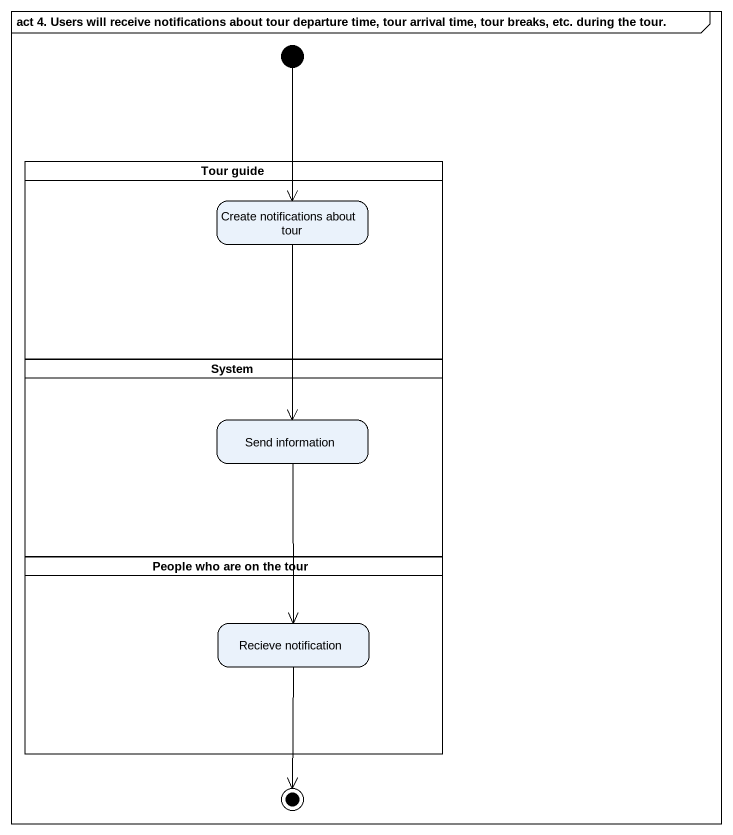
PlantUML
@startuml
mainframe act 4. Users will receive notifications about tour departure time, tour arrival time, tour breaks, etc. during the tour.
hide empty description
state initial1 <<start>>
state "Tour guide" as Tour_guide <<partition>> {
  state "Create notifications about tour" as Create_notifications_about
}
state System <<partition>> {
  state "Send information" as Send_information
}
state "People who are on the tour" as People_who_are_on_the_tour <<partition>> {
  state "Recieve notification" as Recieve_notification
}
state final1 <<end>>
initial1 --> Create_notifications_about
Create_notifications_about --> Send_information
Send_information --> Recieve_notification
Recieve_notification --> final1
@enduml
